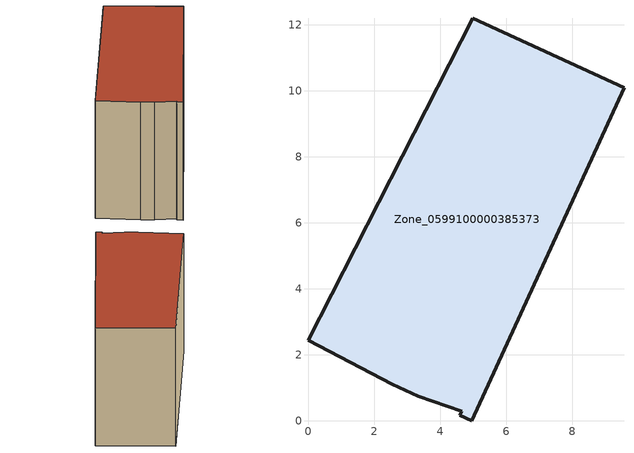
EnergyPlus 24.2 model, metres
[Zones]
Zone_0599100000385373
 floor ground (C_G): 4.65,0.29 3.33,0.74 2.54,1.1 0,2.44 4.98,12.2 9.56,10.09 4.95,0 4.58,0.17 z0
 wall outside (C_F): 4.58,0.17 4.95,0 9.56,10.09 4.98,12.2 0,2.44 2.54,1.1 3.33,0.74 4.65,0.29 4.58,0.17 z0:8.77
 roof outside (C_R): 3.33,0.74 4.65,0.29 4.58,0.17 4.95,0 9.56,10.09 4.98,12.2 0,2.44 2.54,1.1 z8.77
[BUILDING]
Pand.0599100000385373: North Axis=0; Terrain=City; Loads Convergence Tolerance Value=0.04; Temperature Convergence Tolerance Value=0.4; Solar Distribution=FullExterior; Maximum Number of Warmup Days=25; Minimum Number of Warmup Days=1
[Site:Location]
Rotterdam.The.Hague.AP_ZH_NLD Design_Conditions: Latitude=51.96; Longitude=4.45; Time Zone=1; Elevation=-4.5
[SITE:GROUNDTEMPERATURE:BUILDINGSURFACE]
18, 18, 18, 18, 18, 18, 18, 18, 18, 18, 18, 18
[MATERIAL] Thermal Absorptance=0.9; Solar Absorptance=0.7; Visible Absorptance=0.7
Name | Roughness | Thickness | Conductivity | Density | Specific Heat
G.TI.1992-2005 | MediumSmooth | 0.15 | 0.06 | 540 | 1210
F.TI.1992-2005 | Rough | 0.3 | 0.12 | 1920 | 840
R.TI.1992-2005 | MediumRough | 0.2 | 0.08 | 1500 | 1000
[CONSTRUCTION]
C_G: G.TI.1992-2005
C_F: F.TI.1992-2005
C_R: R.TI.1992-2005
[ZONE]
Zone_0599100000385373: Type=1; Multiplier=1; Ceiling Height=Autocalculate; Volume=Autocalculate; Floor Area=autocalculate; Part of Total Floor Area=Yes
[ZONEINFILTRATION:DESIGNFLOWRATE]
Infil_Zone_0599100000385373: Zone or ZoneList or Space or SpaceList=Zone_0599100000385373; Schedule=AlwaysOn; Design Flow Rate Calculation Method=Flow/Area; Flow Rate per Floor Area=0.0015; Constant Term Coefficient=1; Temperature Term Coefficient=0; Velocity Term Coefficient=0; Velocity Squared Term Coefficient=0
[HVACTEMPLATE:ZONE:IDEALLOADSAIRSYSTEM]
Zone_0599100000385373: Maximum Heating Supply Air Temperature=50; Minimum Cooling Supply Air Temperature=13; Maximum Heating Supply Air Humidity Ratio=0.0156; Minimum Cooling Supply Air Humidity Ratio=0.0077; Heating Limit=NoLimit; Cooling Limit=NoLimit; Dehumidification Control Type=ConstantSensibleHeatRatio; Cooling Sensible Heat Ratio=0.7; Dehumidification Setpoint=60; Humidification Control Type=None; Humidification Setpoint=30; Outdoor Air Method=None; Outdoor Air Flow Rate per Person=0.00944; Outdoor Air Flow Rate per Zone Floor Area=0; Outdoor Air Flow Rate per Zone=0; Demand Controlled Ventilation Type=None; Outdoor Air Economizer Type=NoEconomizer; Heat Recovery Type=None; Sensible Heat Recovery Effectiveness=0.7; Latent Heat Recovery Effectiveness=0.65
[ZONECONTROL:THERMOSTAT]
ThermostatControl_Zone_0599100000385373: Zone or ZoneList=Zone_0599100000385373; Control Type Schedule=DualSetpointControlType; Control 1=Thermostat_Zone_0599100000385373; Temperature Difference Between Cutout And Setpoint=0
[THERMOSTATSETPOINT:DUALSETPOINT]
Thermostat_Zone_0599100000385373: Heating Setpoint Temperature Schedule=HeatingSetpoint_Zone_0599100000385373; Cooling Setpoint Temperature Schedule=CoolingSetpoint_Zone_0599100000385373
[SCHEDULE:COMPACT]
HeatingSetpoint_Zone_0599100000385373: Through: 12/31, For: AllDays, Until: 24:00, 21
CoolingSetpoint_Zone_0599100000385373: Through: 12/31, For: AllDays, Until: 24:00, 24
DualSetpointControlType: Through: 12/31, For: AllDays, Until: 24:00, 4
AlwaysOn: Through: 12/31, For: AllDays, Until: 24:00, 1
